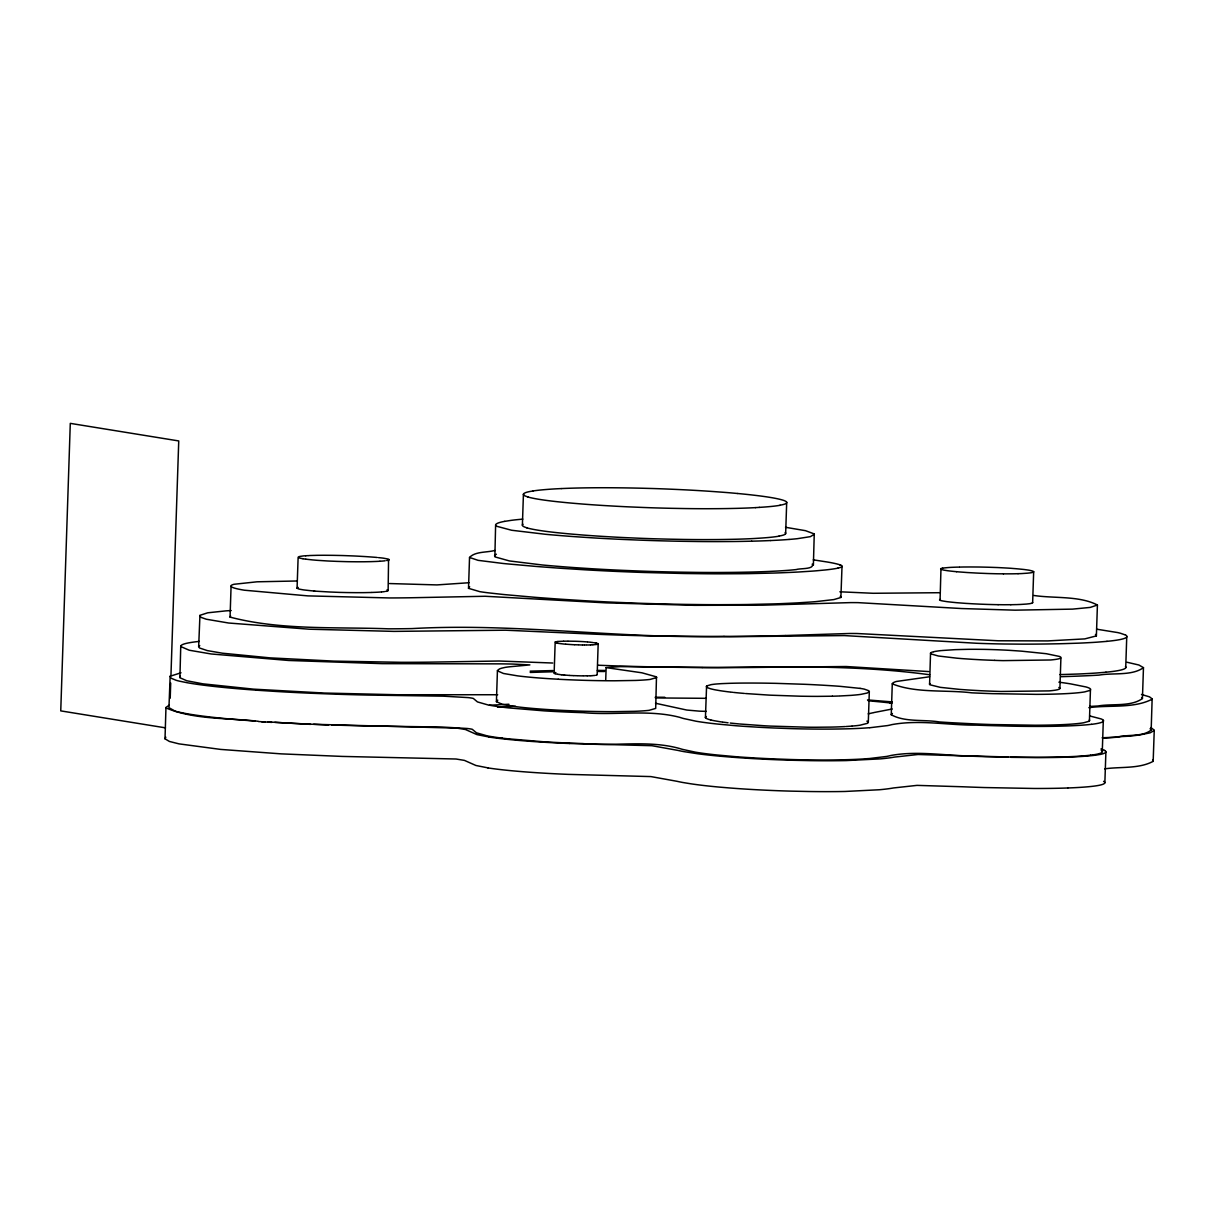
<?xml version="1.0" encoding="UTF-8"?>
<svg xmlns="http://www.w3.org/2000/svg" width="1215" height="1215" viewBox="0 0 1215 1215"><rect width="100%" height="100%" fill="white"/><g stroke="black" fill="none" stroke-linecap="round" stroke-linejoin="round"><path stroke-width="1.5" d="M488.126 767.91L475.9 765.48L464.449 760.393L456.035 759.01L342.098 756.413L281.105 753.862L220.644 749.412L179.03 743.869L169.417 741.454L165.012 738.826L165.969 707.388L169.128 705.277M254.816 721.011A155.52 11.937 1.9 0 1 201.751 715.969L197.392 715.377A163.159 12.514 1.9 0 1 186.017 713.569L178.559 712.066A140.484 10.783 1.9 0 1 175.082 711.155L168.946 707.662L170.161 676.223L181.02 672.791M170.206 698.185L170.708 683.058M170.951 675.494L178.742 440.939L70.288 423.367L60.75 710.881L165.453 727.846M497.694 694.737L397.153 694.737L324.071 693.036L253.525 689.148L202.951 683.848L186.821 680.764L179.911 677.742L180.746 646.228M552.734 663.026L499.152 661.021L429.229 662.16A221.236 16.98 1.9 0 1 400.965 662.297L333.867 661.112L270.14 657.877L222.375 653.199L207.249 650.587L199.549 647.99L198.653 646.866L199.943 615.322L207.735 612.8L225.747 610.887A118.888 9.128 1.9 0 1 229.331 610.659L231.215 610.568M723.958 636.387C619.802 638.969 516.056 622.763 411.961 628.595A157.98 12.12 1.9 0 1 388.42 628.823C335.872 626.819 280.969 630.464 230.06 617.114L231.078 586.238M305.755 555.771A20.868 1.595 1.9 0 0 303.355 555.923L301.062 556.257A23.252 1.777 1.9 0 0 299.938 556.424L299.391 556.561A27.155 2.081 1.9 0 0 298.48 556.91L298.161 557.275A37.27 2.855 1.9 0 0 298.131 557.321L297.067 588.257L298.693 588.941A21.08 1.625 1.9 0 0 300.439 589.351L303.294 589.852A12.089 0.926 1.9 0 0 304.069 589.958L304.282 589.989A35.994 2.764 1.9 0 0 304.95 590.065L310.691 590.703A39.442 3.022 1.9 0 1 311.769 590.809L313.075 590.93M378.488 557.624L380.766 557.852A18.468 1.412 1.9 0 1 383.484 558.186L387.798 558.991A37.407 2.87 1.9 0 0 388.572 559.219L388.132 590.414A24.695 1.898 1.9 0 0 387.995 590.536M842.01 566.403L840.886 597.491L833.9 599.572L815.705 601.638A184.528 14.155 1.9 0 1 811.119 602.002L797.678 602.868A169.736 13.016 1.9 0 1 792.226 603.141L780.744 603.658A172.378 13.228 1.9 0 1 772.649 603.931L747.438 604.508A183.997 14.109 1.9 0 1 739.267 604.599L718.566 604.69A175.704 13.487 1.9 0 1 700.736 604.599L685.047 604.402A123.14 9.447 1.9 0 1 681.068 604.326L663.679 603.961A117.551 9.021 1.9 0 1 659.639 603.855L643.403 603.384A150.022 11.512 1.9 0 1 632.59 602.989L616.43 602.336A180.017 13.805 1.9 0 1 599.147 601.516L593.892 601.228A187.657 14.398 1.9 0 1 583.534 600.65L562.089 599.299A175.826 13.487 1.9 0 1 553.539 598.706L539.247 597.643A187.247 14.367 1.9 0 1 534.6 597.279L505.091 594.651A112.418 8.627 1.9 0 1 502.068 594.348L488.688 592.874A86.144 6.607 1.9 0 1 479.819 591.659L468.519 588.333L469.537 557.457C475.111 551.443 486.182 552.582 493.928 550.668A175.613 13.471 1.9 0 1 495.128 550.517M812.288 564.049C814.551 569.546 799.956 568.18 796.281 569.562A149.035 11.436 1.9 0 1 788.064 570.321L784.541 570.579A142.261 10.92 1.9 0 1 776.993 571.05L769.627 571.414A160 12.271 1.9 0 1 750.657 572.068L741.818 572.25A164.572 12.621 1.9 0 1 731.552 572.402L720.875 572.478A161.094 12.363 1.9 0 1 697.349 572.402L682.192 572.189A145.284 11.148 1.9 0 1 667.961 571.9L659.563 571.688A153.622 11.786 1.9 0 1 639.136 571.02L622.384 570.336A159.514 12.241 1.9 0 1 592.085 568.757L575.454 567.678A161.884 12.423 1.9 0 1 559.614 566.479L553.554 565.977A142.595 10.935 1.9 0 1 541.996 564.945L509.419 560.935L495.188 556.956A87.115 6.683 1.9 0 1 494.869 556.667L495.614 525.138A142.474 10.935 1.9 0 1 496.449 523.878L496.889 523.619A154.761 11.877 1.9 0 1 504.696 521.356M929.748 674.765C859.704 665.258 788.93 666.579 718.445 667.46A312.695 23.996 1.9 0 1 706.993 667.445L620.136 666.625L606.133 667.612L641.93 672.806L656.48 676.877L655.69 708.406L649.129 710.319A65.063 4.997 1.9 0 1 634.367 711.322L613.56 711.656A85.521 6.561 1.9 0 1 557.199 710.122L549.423 709.666A79.431 6.09 1.9 0 1 525.032 707.707A78.216 5.999 1.9 0 1 516.527 706.75L502.418 704.366L496.419 701.693L497.436 670.498L499.426 668.979A190.436 14.61 1.9 0 1 501.765 668.159L505.091 667.399A72.839 5.589 1.9 0 1 510.452 666.701L529.877 664.909L512.776 664.058A70.273 5.392 1.9 0 0 500.048 663.861L382.254 663.648L288.654 660.474L211.182 653.974L189.206 650.222L180.777 646.547M522.389 525.184L523.422 494.308M555.179 642.067L554.131 673.368A9.917 0.759 1.9 0 0 554.511 673.55L555.118 673.702M597.157 674.75L598.175 643.874M605.708 680.324L606.133 667.612M705.429 717.625L706.583 686.065A29.722 2.278 1.9 0 1 706.766 685.913L710.988 684.683A52.989 4.07 1.9 0 1 713.235 684.349L713.797 684.273A52.002 3.994 1.9 0 1 716.592 683.984L721.148 683.665A30.481 2.339 1.9 0 1 722.409 683.605L728.423 683.362A49.04 3.767 1.9 0 1 731.369 683.27L736.032 683.164A64.987 4.981 1.9 0 1 743.109 683.073L748.88 683.058A72.672 5.574 1.9 0 1 753.589 683.058L760.833 683.103A68.556 5.255 1.9 0 1 766.984 683.179L772.634 683.286A75.619 5.802 1.9 0 1 774.517 683.316A44.287 3.402 1.9 0 1 776.415 683.362L804.391 684.288A66.536 5.103 1.9 0 1 812.577 684.653L820.019 685.047A42.054 3.22 1.9 0 1 821.856 685.139L828.478 685.549A68.192 5.224 1.9 0 1 833.763 685.883L836.634 686.08A67.554 5.179 1.9 0 1 838.35 686.202L838.912 686.247A36.845 2.825 1.9 0 1 840.552 686.384L860.114 688.389M785.665 533.157L786.697 502.281M813.382 565.188L814.247 533.932L805.515 530.682L785.513 527.295M852.171 726.069L854.54 725.856A72.657 5.574 1.9 0 0 860.19 725.173L867.389 723.335A39.245 3.007 1.9 0 0 867.692 723.153L868.269 722.485A35.432 2.719 1.9 0 0 868.3 722.333L869.317 691.548A35.432 2.719 1.9 0 0 869.317 691.457L869.317 691.457A80.661 6.181 1.9 0 0 869.196 691.214L868.968 690.955A79.871 6.121 1.9 0 0 868.573 690.652L864.321 689.133A47.567 3.645 1.9 0 0 860.083 688.389M1089.384 719.827A104.004 7.973 1.9 0 1 1088.64 721.376L1083.765 722.743A94.269 7.229 1.9 0 1 1035.134 725.234L991.288 724.535A116.443 8.93 1.9 0 1 970.831 723.715L950.95 722.682A156.234 11.983 1.9 0 1 939.408 721.953C923.947 719.341 904.719 722.393 891.248 714.724L892.281 683.848A157.039 12.044 1.9 0 1 896.336 681.478L929.642 676.755M1058.857 687.477L1059.617 687.994A50.62 3.888 1.9 0 1 1059.875 688.525L1059.526 688.996A27.216 2.081 1.9 0 1 1059.313 689.118L1058.052 689.588A45.73 3.508 1.9 0 1 1057.05 689.831L1056.245 689.999A53.597 4.116 1.9 0 1 1054.316 690.317L1052.737 690.515A45.35 3.478 1.9 0 1 1049.046 690.895L1001.008 691.472A47.157 3.615 1.9 0 1 993.627 691.244L989.921 691.107A58.73 4.511 1.9 0 1 985.73 690.94L980.505 690.712A29.342 2.248 1.9 0 1 978.956 690.621L971.863 690.226A43.558 3.341 1.9 0 1 967.945 689.983L960.822 689.482A25.88 1.99 1.9 0 1 959.47 689.376L940.364 687.356L929.9 684.774A44.15 3.387 1.9 0 1 929.581 684.455L930.538 653.154A50.711 3.888 1.9 0 1 930.796 652.804L931.784 652.273A43.087 3.311 1.9 0 1 932.968 651.923L933.257 651.847M1032.644 602.655L1033.661 571.779M1059.89 688.404L1060.923 657.528A49.921 3.827 1.9 0 0 1060.634 657.118L1059.966 656.647A29.114 2.233 1.9 0 0 1059.601 656.48L1046.343 653.716L1021.906 651.194A43.3 3.326 1.9 0 0 1017.669 650.891L1010.409 650.405A28.401 2.172 1.9 0 0 1005.352 650.116L998.062 649.782A18.665 1.428 1.9 0 0 996.482 649.721L990.681 649.539A37.376 2.87 1.9 0 0 983.877 649.372L977.786 649.311A30.512 2.339 1.9 0 0 975.797 649.296A53.384 4.101 1.9 0 0 974.339 649.296L969.54 649.311A25.91 1.99 1.9 0 0 968.158 649.326L955.947 649.63A30.603 2.354 1.9 0 0 954.793 649.676L941.914 650.526M1089.43 720.768L1090.447 689.892M785.771 635.521L849.513 633.486A44.211 3.387 1.9 0 1 857.046 633.516L998.214 640.776L1047.862 640.913L1084.798 638.893L1096.386 635.901L1097.418 605.024C1079.345 595.608 1054.316 598.539 1033.783 595.471M1102.294 751.265L1103.311 720.389M1104.86 782.764L1105.893 751.888M1125.728 667.643L1126.745 636.751M1089.749 706.431A261.833 20.093 1.9 0 0 1097.95 705.991C1112.074 703.5 1130.846 706.963 1142.434 698.534L1143.467 667.643L1138.865 665L1127.019 662.251M1119.714 736.594C1129.798 734.574 1142.966 736.67 1151.167 730.048L1152.139 698.883L1149.527 696.863L1141.477 694.464M1104.663 768.852C1120.534 766.559 1138.865 769.034 1153.172 761.334L1154.25 730.185L1150.97 727.572M930.538 653.321L930.705 653.731A33.716 2.582 1.9 0 0 930.933 653.898L938.329 655.994L956.995 658.196A59.611 4.571 1.9 0 1 958.316 658.302L960.488 658.484A25.88 1.99 1.9 0 0 961.855 658.606L962.31 658.636A55.753 4.283 1.9 0 0 964.194 658.773L971.393 659.259A29.54 2.263 1.9 0 0 972.881 659.35L979.989 659.745A41.69 3.205 1.9 0 0 983.603 659.927L986.747 660.064A58.73 4.511 1.9 0 0 990.954 660.231L994.645 660.368M892.281 683.848C916.11 693.446 945.908 689.664 971.863 692.839A116.443 8.93 1.9 0 0 992.306 693.644L1036.182 694.357A94.269 7.229 1.9 0 0 1084.782 691.867L1089.658 690.5A104.004 7.973 1.9 0 0 1085.967 686.946L1070.521 683.863A174.383 13.38 1.9 0 0 1058.888 682.177M1152.185 699.172C1133.716 708.74 1109.447 704.822 1088.853 707.677M1153.172 761.334L1152.595 759.922M706.462 686.354L706.416 686.642A55.282 4.237 1.9 0 0 706.614 686.946L707.206 687.447A70.561 5.407 1.9 0 0 708.239 687.963L710.35 688.708A47.75 3.66 1.9 0 0 710.927 688.859A67.235 5.164 1.9 0 0 711.565 689.027L713.843 689.558A59.611 4.571 1.9 0 0 716.015 689.983L719.371 690.56A65.731 5.042 1.9 0 0 723.168 691.138L727.42 691.715A56.148 4.313 1.9 0 0 730.397 692.064M199.792 615.549L200.946 617.341L206.307 619.225L228.663 623.022L309.202 629.203L393.949 631.39L505.653 630.205L593.026 634.093A208.965 16.038 1.9 0 0 647.367 635.84L729.79 636.736L844.334 635.582L976.389 643.251A88.482 6.789 1.9 0 0 1004.851 644.011L1021.192 644.147A170.161 13.061 1.9 0 0 1046.723 643.98L1058.63 643.768A228.04 17.496 1.9 0 0 1065.494 643.586L1078.54 643.16A153.561 11.786 1.9 0 0 1084.615 642.887L1092.194 642.477A184.164 14.124 1.9 0 0 1097.494 642.128L1107.047 641.353M1096.386 635.901L1095.474 634.427M1154.204 730.458L1150.195 732.812L1140.156 734.862A198.744 15.248 1.9 0 1 1128.689 736.214L1117.663 736.746M170.161 676.223L171.057 678.198L176.114 680.279A140.484 10.783 1.9 0 0 179.577 681.19L187.034 682.693A162.081 12.439 1.9 0 0 200.536 684.789L202.753 685.078A155.52 11.937 1.9 0 0 255.833 690.135M656.723 677.53L650.146 679.428A65.063 4.997 1.9 0 1 635.384 680.446L614.593 680.78A85.521 6.561 1.9 0 1 558.217 679.246M869.257 691.654L867.419 692.899A37.741 2.901 1.9 0 1 866.918 693.082L861.222 694.297A72.657 5.574 1.9 0 1 855.588 694.98L851.806 695.314A43.011 3.296 1.9 0 1 850.713 695.39L839.717 695.982M198.774 646.426L199.761 645.575M387.813 590.885L387.798 590.915A26.29 2.02 1.9 0 1 387.691 591.006A10.829 0.835 1.9 0 1 387.403 591.128L386.902 591.234A41.371 3.174 1.9 0 1 386.416 591.31L385.519 591.447M1097.418 605.024L1090.25 607.409L1072.526 609.125L1015.057 610.173L961.718 608.548L858.079 602.64A44.211 3.387 1.9 0 0 850.53 602.61L762.823 605.176L694.524 605.328L606.452 602.883L485.119 596.261L412.979 597.719A157.98 12.12 1.9 0 1 389.438 597.947L307.896 595.882L244.443 590.217A91.338 7.001 1.9 0 1 239.492 589.321A95.621 7.336 1.9 0 1 234.009 584.278L257.048 581.803L296.597 580.998M297.098 588.212L297.493 587.787A27.155 2.081 1.9 0 1 298.237 587.452M1060.589 658.09L1060.634 658.044A27.064 2.081 1.9 0 1 1060.422 658.196L1059.176 658.682A33.974 2.612 1.9 0 1 1058.69 658.819L1057.263 659.122A53.597 4.116 1.9 0 1 1055.349 659.441L1053.77 659.639A45.578 3.493 1.9 0 1 1050.368 659.988L1003.089 660.626A49.056 3.767 1.9 0 1 994.645 660.368M389.165 559.538L389.089 559.583A27.52 2.111 1.9 0 0 389.013 559.659M942.627 568.149A22.994 1.762 1.9 0 0 940.972 568.59L940.091 599.466M939.939 599.603L939.97 599.572A22.994 1.762 1.9 0 1 940.046 599.42M165.832 737.186L165.012 738.826M230.607 616.096L230.06 617.114M785.118 534.22L784.085 534.813A101.134 7.761 1.9 0 1 781.61 535.557L778.952 536.134M469.673 586.724L468.519 588.333M497.77 700.144L496.419 701.693M930.067 683.529L929.931 683.605A50.043 3.842 1.9 0 0 929.521 684.075M1033.327 572.068L1032.78 572.311A32.197 2.476 1.9 0 1 1031.581 572.645L1031.095 572.736A26.441 2.035 1.9 0 1 1029.576 572.948L1028.422 573.07A42.449 3.25 1.9 0 0 1027.662 573.161L1022.043 573.541A28.598 2.187 1.9 0 1 1018.049 573.693M1017.274 604.569L1017.547 604.554A26.517 2.035 1.9 0 0 1021.025 604.417L1026.629 604.052A42.449 3.25 1.9 0 1 1027.404 603.946L1029.014 603.779A24.513 1.883 1.9 0 0 1030.062 603.612L1030.411 603.551A32.197 2.476 1.9 0 0 1031.717 603.217L1032.355 602.913A23.936 1.838 1.9 0 0 1032.477 602.427M706.371 716.531L705.414 717.321A54.918 4.207 1.9 0 0 705.49 717.716L706.112 718.278A71.336 5.468 1.9 0 0 707.206 718.84L708.664 719.371A60.234 4.617 1.9 0 0 710.092 719.796L710.76 719.948M597.659 644.269L597.324 644.33A16.858 1.291 1.9 0 0 596.838 644.406L596.778 644.421M596.641 675.145L596.504 675.191A12.165 0.926 1.9 0 1 596.231 675.221L596.155 675.236A16.858 1.291 1.9 0 0 595.806 675.282L595.806 675.282M555.255 641.976L555.574 641.9A14.109 1.078 1.9 0 0 555.787 641.854L558.034 641.535M554.237 672.852L554.45 672.791A12.925 0.987 1.9 0 0 554.769 672.73L555.878 672.548M873.691 712.597L892.25 708.998M873.145 712.734L869.135 713.645A118.159 9.067 1.9 0 1 868.178 713.828M933.697 651.741L935.018 651.437A28.203 2.157 1.9 0 1 935.535 651.346L938.891 650.86A40.566 3.113 1.9 0 1 940.531 650.648L941.367 650.572M838.077 568.119L836.345 568.453A166.106 12.742 1.9 0 1 825.228 569.972L816.738 570.761A184.528 14.155 1.9 0 1 812.152 571.126L798.695 571.992A169.736 13.016 1.9 0 1 793.258 572.265L781.761 572.766A172.378 13.228 1.9 0 1 773.682 573.055L748.47 573.632A183.997 14.109 1.9 0 1 740.284 573.723L719.599 573.814A174.55 13.395 1.9 0 1 703.06 573.723L687.386 573.541A122.548 9.401 1.9 0 1 683.422 573.48L644.436 572.493A150.022 11.512 1.9 0 1 633.607 572.113L617.448 571.46A180.017 13.805 1.9 0 1 600.164 570.625L594.925 570.351A187.657 14.398 1.9 0 1 584.552 569.774L563.122 568.423A172.53 13.244 1.9 0 1 555.771 567.921L540.28 566.767A187.247 14.367 1.9 0 1 535.633 566.403L506.123 563.775A112.418 8.627 1.9 0 1 503.086 563.471L478.103 560.343L469.537 557.457M779.969 505.258L782.657 504.681A103.169 7.913 1.9 0 0 785.756 503.648L786.242 503.268A109.639 8.414 1.9 0 0 786.363 501.81L786.181 501.643A107.922 8.277 1.9 0 0 781.564 499.76L780.592 499.502A124.477 9.553 1.9 0 0 755.912 495.431L750.414 494.794A121.257 9.31 1.9 0 0 737.657 493.503M504.741 521.356L511.105 520.369A154.138 11.831 1.9 0 1 519.564 519.428L522.784 519.139M594.788 675.449L592.069 675.662M533.188 490.936L530.029 491.483A121.348 9.31 1.9 0 0 525.472 492.683L524.424 493.184A116.807 8.961 1.9 0 0 523.604 494.854L523.711 494.93M596.383 644.482L593.087 644.77M386.674 560.54L387.448 560.434A22.341 1.716 1.9 0 0 388.785 560.161M385.216 560.753L385.094 560.783A33.914 2.597 1.9 0 0 384.578 560.859L382.254 561.087A39.943 3.068 1.9 0 0 381.419 561.133L380.022 561.239M942.734 568.164L944.374 567.921A24.756 1.898 1.9 0 1 946.029 567.754L948.459 567.542A24.163 1.853 1.9 0 1 951.877 567.329L956.159 567.162A13.259 1.018 1.9 0 1 957.223 567.132L957.511 567.132A38.44 2.946 1.9 0 1 958.362 567.116L959.212 567.086M384.593 591.583L384.062 591.659A33.914 2.597 1.9 0 0 383.56 591.735L381.662 591.933M557.579 641.581L556.516 641.717M558.11 641.52L558.186 641.505A17.633 1.352 1.9 0 0 558.566 641.459L558.627 641.444A10.51 0.805 1.9 0 1 558.915 641.414L563.502 641.216M1091.465 724.307L1088.002 724.687A103.351 7.928 1.9 0 1 1079.801 725.325A109.882 8.429 1.9 0 1 1036.942 726.418L1030.199 726.403A118.326 9.082 1.9 0 1 1012.687 726.175L987.446 725.522A173.274 13.289 1.9 0 1 976.587 725.142C948.414 725.34 919.634 719.447 891.749 724.641A150.69 11.558 1.9 0 1 887.512 725.583L869.879 727.724M1090.432 755.183L1086.969 755.563A103.351 7.928 1.9 0 1 1078.783 756.216A109.882 8.429 1.9 0 1 1035.909 757.294L1025.733 757.249A119.055 9.128 1.9 0 1 1011.67 757.051L985.441 756.672A207.689 15.932 1.9 0 1 963.89 755.897L918.054 754.5L894.483 757.082A154.487 11.846 1.9 0 1 880.389 758.874L846.096 760.59A104.08 7.989 1.9 0 1 836.846 760.712L833.642 760.742A111.659 8.566 1.9 0 1 809.858 760.636L791.983 760.256A100.754 7.73 1.9 0 1 781.108 759.907A106.981 8.201 1.9 0 1 729.623 757.006L720.571 756.246M468.99 582.729L436.944 584.916L389.499 583.549M1106.014 672.229L1096.477 673.004A184.164 14.124 1.9 0 1 1091.161 673.353L1083.598 673.763A153.561 11.786 1.9 0 1 1077.523 674.036L1064.477 674.462A228.04 17.496 1.9 0 1 1059.905 674.583M851.837 726.099L850.789 726.19A44.074 3.387 1.9 0 1 849.3 726.297L846.141 726.509M868.847 758.6L886.494 756.459A150.69 11.558 1.9 0 0 890.717 755.517C918.601 750.338 947.381 756.216 975.554 756.019A173.274 13.289 1.9 0 0 986.428 756.398L1008.101 756.991M789.067 539.445L785.558 539.703A142.261 10.92 1.9 0 1 778.01 540.174L770.659 540.538M1118.878 737.065L1102.142 737.778M1116.782 737.232L1103.372 738.097M379.824 561.254L379.414 561.269A32.167 2.476 1.9 0 1 376.088 561.452L371.699 561.619A20.017 1.534 1.9 0 1 369.816 561.664L364.88 561.755A10.92 0.835 1.9 0 1 364.014 561.77L363.71 561.77A33.397 2.567 1.9 0 1 362.799 561.77L357.985 561.786A20.412 1.564 1.9 0 1 355.479 561.77L350.679 561.725A29.433 2.263 1.9 0 1 346.123 561.649L336.844 561.376A37.954 2.916 1.9 0 0 335.856 561.33L331.892 561.163A38.713 2.977 1.9 0 0 330.89 561.133L327.928 560.996A24.558 1.883 1.9 0 1 325.726 560.859L317.419 560.328A19.167 1.473 1.9 0 1 314.366 560.069L312.787 559.933A39.442 3.022 1.9 0 0 311.723 559.826L305.967 559.189M759.345 507.399L755.472 507.627M845.336 726.555L844.121 726.631A35.432 2.719 1.9 0 1 842.83 726.692L837.773 726.904A64.304 4.936 1.9 0 1 830.817 727.102L815.857 727.253A61.023 4.678 1.9 0 1 807.459 727.208L770.249 726.084A49.238 3.782 1.9 0 1 764.098 725.75L739.813 724.003M308.777 555.589L310.098 555.513A11.497 0.881 1.9 0 1 311.07 555.483L311.329 555.483A33.276 2.551 1.9 0 1 312.134 555.452L313.986 555.407A46.899 3.599 1.9 0 0 314.761 555.392L316.568 555.331A10.282 0.79 1.9 0 1 317.404 555.316L323.312 555.27A22.584 1.731 1.9 0 1 326.076 555.285L330.51 555.316A32.152 2.46 1.9 0 1 335.021 555.377L338.636 555.452A24.513 1.883 1.9 0 1 343.602 555.574L353.246 555.938A17.678 1.352 1.9 0 1 355.555 556.045A24.573 1.883 1.9 0 1 356.846 556.106L363.589 556.485A28.446 2.187 1.9 0 1 368.798 556.819L371.714 557.032A40.232 3.083 1.9 0 0 372.899 557.123L375.997 557.366A36.101 2.764 1.9 0 1 376.741 557.442L377.242 557.503M305.724 555.756L308.352 555.62M590.536 644.907L590.657 644.907A19.47 1.488 1.9 0 0 590.08 644.937A11.694 0.896 1.9 0 1 589.731 644.952L588.273 644.983A14.975 1.154 1.9 0 0 587.118 644.968M591.356 644.876L592.738 644.801M590.323 675.753L591.72 675.677M589.974 675.768L589.518 675.798A19.47 1.488 1.9 0 0 589.047 675.813L587.407 675.859M508.918 704.244L489.478 705.247M515.524 706.31L497.558 707.1M561.239 488.582L557.123 488.779A127.499 9.781 1.9 0 0 548.891 489.296L546.583 489.478A136.779 10.495 1.9 0 0 540.189 490.055L539.703 490.101A125.859 9.659 1.9 0 0 533.172 490.936M371.896 592.449L375.04 592.328A32.167 2.476 1.9 0 0 378.397 592.161L380.401 592.024A39.943 3.068 1.9 0 1 381.237 591.963M530.241 672.442L552.704 671.774M502.008 737.794L496.54 737.976M1060.71 676.709L1073.088 676.299A261.833 20.093 1.9 0 0 1098.983 675.115C1113.107 672.624 1131.879 676.087 1143.467 667.643M530.135 671.151L552.962 670.558M1018.018 573.693L1015.284 573.769A26.062 2.005 1.9 0 1 1011.26 573.829L1007.554 573.844A25.743 1.974 1.9 0 1 1003.423 573.844M1016.727 604.584L1014.267 604.645A25.348 1.944 1.9 0 1 1010.834 604.706M751.69 541.191L742.851 541.374A164.572 12.621 1.9 0 1 732.584 541.525L721.907 541.586A161.094 12.363 1.9 0 1 698.382 541.525L683.225 541.313A145.284 11.148 1.9 0 1 668.979 541.024L660.596 540.812A153.622 11.786 1.9 0 1 640.153 540.143L623.417 539.46A159.514 12.241 1.9 0 1 593.117 537.881L576.472 536.787A161.884 12.423 1.9 0 1 560.631 535.602L554.587 535.101A138.495 10.631 1.9 0 1 545.824 534.327L511.637 530.256L496.343 526.171A88.361 6.774 1.9 0 1 495.902 525.791L495.659 525.32M959.789 567.086L963.13 567.01A12.894 0.987 1.9 0 1 964.027 566.995L964.33 566.995A35.843 2.749 1.9 0 1 965.257 566.995L970.162 566.965A22.159 1.701 1.9 0 1 972.729 566.98L977.938 567.01A25.393 1.944 1.9 0 1 982.312 567.086L986.747 567.192A29.631 2.278 1.9 0 1 991.197 567.329L997.378 567.542A19.243 1.473 1.9 0 1 1000.385 567.694L1007.645 568.088A34.324 2.627 1.9 0 1 1008.966 568.164L1009.285 568.195A13.335 1.018 1.9 0 1 1011.457 568.331L1011.746 568.362A35.129 2.688 1.9 0 1 1012.627 568.438L1014.662 568.605A48.524 3.721 1.9 0 0 1015.543 568.666L1019.658 569.045A46.124 3.539 1.9 0 0 1021.42 569.228L1023.713 569.455A10.692 0.82 1.9 0 1 1024.397 569.546L1024.822 569.592A29.509 2.263 1.9 0 1 1025.414 569.683L1028.558 570.124A22.219 1.701 1.9 0 1 1030.001 570.412L1031.778 570.822A22.645 1.731 1.9 0 1 1032.689 571.156L1033.418 571.536M832.366 696.21L817.467 696.377A60.203 4.617 1.9 0 1 809.099 696.332L802.31 696.241A33.671 2.582 1.9 0 1 800.427 696.21L771.267 695.208A34.339 2.627 1.9 0 1 768.776 695.086L745.509 693.537M1010.819 604.706L1006.521 604.721A24.421 1.868 1.9 0 1 1003.377 604.736L998.107 604.675M582.274 644.983L580.421 644.937A14.048 1.078 1.9 0 0 579.191 644.892L578.659 644.876M939.392 592.707L873.145 593.284L839.869 591.796M584.537 644.968L586.313 644.983M583.519 675.859L585.129 675.859M584.369 644.968L583.565 644.968A13.046 1.002 1.9 0 0 582.593 644.968M582.866 675.859L582.547 675.859A14.109 1.078 1.9 0 0 581.408 675.859L579.221 675.813A12.94 0.987 1.9 0 0 578.158 675.768L577.641 675.753M705.961 698.321L655.432 697.942M702.118 667.551L691.214 667.475A283.232 21.733 1.9 0 1 657.71 666.974M597.583 671.455L604.478 671.515M664.802 697.288L655.219 697.228M568.225 641.156L575.652 641.277A16.676 1.276 1.9 0 0 576.35 641.307L578.082 641.368A20.29 1.549 1.9 0 0 578.796 641.399L583.306 641.642A18.088 1.382 1.9 0 0 584.142 641.702L586.329 641.854A20.928 1.61 1.9 0 0 587.058 641.915M567.724 641.156L564.276 641.186A21.399 1.64 1.9 0 1 563.76 641.201M1003.408 573.829L997.804 573.784A25.014 1.914 1.9 0 1 993.733 573.693L989.618 573.586A28.507 2.187 1.9 0 1 986.534 573.48L981.401 573.267A43.436 3.326 1.9 0 0 980.368 573.237L975.675 573.009A40.809 3.129 1.9 0 0 974.688 572.948L970.755 572.736A46.671 3.584 1.9 0 0 969.767 572.675L967.793 572.569A19.729 1.519 1.9 0 1 965.318 572.386L960.199 572.007A26.335 2.02 1.9 0 1 956.509 571.688M1010.713 757.325L1035.104 757.598A113.284 8.687 1.9 0 0 1057.46 757.416A111.795 8.581 1.9 0 0 1100.015 754.424M804.467 759.831L800.913 759.77A91.717 7.032 1.9 0 1 790.099 759.496L772.041 758.828A103.776 7.958 1.9 0 1 754.394 757.932L744.279 757.309A94.284 7.229 1.9 0 1 734.665 756.596L717.351 755.016A117.688 9.021 1.9 0 1 709.727 754.181L707.358 753.892A110.003 8.444 1.9 0 1 695.056 752.1L682.602 749.397A195.068 14.96 1.9 0 1 679.61 748.516C648.354 739.768 614.684 746.572 582.501 743.55A106.161 8.141 1.9 0 1 543.378 741.757L507.384 738.75A108.925 8.353 1.9 0 1 495.872 737.308L491.954 736.7A101.346 7.776 1.9 0 1 486.926 735.804L476.447 732.797L472.27 729.304A22.067 1.686 1.9 0 0 467.243 728.484L442.245 727.041L367.887 725.962A212.853 16.327 1.9 0 1 331.741 724.96M657.725 666.974L646.38 666.731A208.965 16.038 1.9 0 1 597.704 665.212M706.31 711.367L702.27 711.246A37.574 2.886 1.9 0 1 699.217 711.139L686.779 710.046L655.493 703.257M574.801 644.74L577.96 644.846M573.784 675.631L576.928 675.737M574.452 644.74L573.936 644.709A13.897 1.063 1.9 0 0 572.872 644.679L565.901 644.193M573.434 675.616L572.903 675.601A15.096 1.154 1.9 0 0 571.673 675.555L569.972 675.479A11.193 0.866 1.9 0 1 569.364 675.434M328.627 725.066L310.053 724.125A179.926 13.805 1.9 0 1 274.833 722.333M569.44 743.504L651.908 745.706L677.985 750.414A154.533 11.861 1.9 0 0 683.939 751.629L697.486 753.725A121.242 9.295 1.9 0 0 720.556 756.246M313.652 724.277L457.068 728.134L465.467 729.516L476.933 734.604L489.144 737.019M310.539 724.368L268.014 721.907M558.247 679.231L550.441 678.775A79.431 6.09 1.9 0 1 523.058 676.512A78.216 5.999 1.9 0 1 517.544 675.859L503.45 673.475L497.436 670.817M271.78 722.393L258.355 721.513M261.665 721.74L265.007 721.968M928.67 671.561L846.141 666.519L766.589 667.293A320.699 24.604 1.9 0 1 702.194 667.582M255.788 690.15L275.851 691.441A179.926 13.805 1.9 0 0 311.086 693.249L332.773 694.084A212.853 16.327 1.9 0 0 368.92 695.086L443.262 696.165L468.276 697.607A22.067 1.686 1.9 0 1 473.303 698.428L477.465 701.921L487.944 704.913A101.346 7.776 1.9 0 0 492.986 705.824L496.889 706.416A108.925 8.353 1.9 0 0 508.402 707.874L544.411 710.881A106.161 8.141 1.9 0 0 583.534 712.673C615.413 715.559 648.673 709.211 679.732 717.336A196.177 15.051 1.9 0 0 683.62 718.521L696.089 721.224A109.426 8.399 1.9 0 0 706.097 722.712L710.76 723.305A117.688 9.021 1.9 0 0 718.384 724.14L735.698 725.72A94.284 7.229 1.9 0 0 745.296 726.418L758.889 727.253A104.11 7.989 1.9 0 0 773.059 727.952L791.132 728.62A91.717 7.032 1.9 0 0 801.93 728.894L805.499 728.954A103.807 7.958 1.9 0 0 869.575 727.694M258.02 721.254C227.676 717.792 194.339 719.888 166.03 707.95M867.51 699.931L892.144 701.89M562.925 674.917L561.36 674.765M587.65 641.96L588.09 642.006A10.085 0.775 1.9 0 1 590.444 642.234L590.627 642.264M564.884 675.069L569.212 675.419M565.613 644.178L565.021 644.117A17.131 1.321 1.9 0 0 564.261 644.072L564.094 644.056A12.287 0.942 1.9 0 1 563.639 644.011L560.115 643.586M564.58 675.054L563.988 675.008A17.131 1.321 1.9 0 0 563.228 674.948M314.67 591.067L313.607 590.976M744.461 693.446L740.831 693.127A66.749 5.118 1.9 0 1 733.997 692.459L733.541 692.413M868.239 700.782L877.929 701.678A120.771 9.264 1.9 0 1 883.335 702.209L889.988 702.908M737.627 493.503L731.126 492.91A104.49 8.019 1.9 0 0 722.591 492.227L713.676 491.574A128.517 9.857 1.9 0 0 686.217 489.903L680.279 489.615A123.262 9.462 1.9 0 0 670.316 489.174L665.288 488.962A111.765 8.581 1.9 0 0 653.199 488.536L647.155 488.369A130.202 9.993 1.9 0 0 623.295 487.868L617.463 487.807A129.261 9.917 1.9 0 0 561.284 488.582M956.539 571.688L954.428 571.49A46.762 3.584 1.9 0 0 953.35 571.384L949.75 570.989A43.284 3.326 1.9 0 0 947.776 570.746L944.374 570.2A42.859 3.281 1.9 0 0 943.584 570.063L940.896 569.243A17.678 1.352 1.9 0 1 940.775 568.863M731.293 692.155L732.63 692.307M730.261 723.047L732.979 723.335A64.441 4.951 1.9 0 0 738.766 723.912M728.058 722.788L727.633 722.743A43.512 3.341 1.9 0 1 725.993 722.53L722.91 722.12M305.74 559.158L304.889 559.052A19.136 1.473 1.9 0 1 303.34 558.809L303.021 558.748M593.77 642.659L595.502 642.948A22.478 1.731 1.9 0 0 595.684 642.993L596.125 643.084M591.295 642.355L592.981 642.553M557.336 674.234L555.513 673.824M1097.13 629.264L1117.678 632.575A114.605 8.794 1.9 0 1 1120.595 633.304L1124.665 634.716M559.082 674.462L561.254 674.75M559.568 643.51L559.143 643.464A17.709 1.352 1.9 0 0 558.703 643.403L558.581 643.388A10.236 0.79 1.9 0 1 558.034 643.312L557.457 643.206A17.375 1.337 1.9 0 1 557.245 643.145L557.245 643.145M558.763 674.431L558.232 674.355A17.709 1.352 1.9 0 0 557.67 674.279M722.15 722.014L721.406 721.923A63.985 4.906 1.9 0 1 718.354 721.437L714.982 720.86A59.611 4.571 1.9 0 1 713.053 720.48A68.07 5.224 1.9 0 1 712.355 720.328L710.988 720.009M813.275 559.842L827.688 562.074A127.97 9.811 1.9 0 1 839.854 564.793M302.869 558.718L301.183 558.414A20.928 1.61 1.9 0 1 299.634 558.034L298.677 557.7M1089.627 715.924L1101.154 718.931A115.501 8.854 1.9 0 1 1091.602 724.322M595.745 643.008L597.962 643.54M555.832 642.735L557.047 643.084M528.085 496.981L527.28 496.738A115.789 8.885 1.9 0 1 523.65 494.93M527.067 527.857L526.262 527.614A115.789 8.885 1.9 0 1 522.632 525.822L522.632 525.731A116.807 8.961 1.9 0 1 522.997 524.273M1100.957 748.972L1104.693 750.46M839.641 564.778L841.251 565.446M940.957 600.575L942.567 600.939A42.859 3.281 1.9 0 1 943.356 601.076L946.743 601.622A43.284 3.326 1.9 0 1 948.733 601.865L952.332 602.26A46.762 3.584 1.9 0 1 953.411 602.367L956.311 602.655A25.576 1.959 1.9 0 0 959.182 602.883L965.819 603.384A12.56 0.957 1.9 0 0 967.094 603.46L968.735 603.551A46.671 3.584 1.9 0 1 969.722 603.612L973.671 603.84A40.809 3.129 1.9 0 1 974.643 603.885L979.351 604.113A43.436 3.326 1.9 0 1 980.384 604.159L985.517 604.356A29.039 2.233 1.9 0 0 989.283 604.478L992.716 604.569A26.35 2.02 1.9 0 0 998.123 604.675M940.759 600.483L940.152 600.225A18.65 1.428 1.9 0 1 939.559 599.815M388.177 590.308L387.555 590.095A37.407 2.87 1.9 0 1 386.947 589.928M840.233 596.322L840.993 597.188M866.887 721.118L867.616 721.573A78.398 6.014 1.9 0 1 867.95 721.832L868.3 722.333M1150.119 728.62L1151.167 730.048M1141.568 697.547L1142.434 698.534M785.163 532.534L785.33 532.686A109.639 8.414 1.9 0 1 785.285 534.16M814.384 534.22L810.39 536.65L797.313 538.685A149.035 11.436 1.9 0 1 789.097 539.445M494.596 556.014L494.596 555.923A142.474 10.935 1.9 0 1 495.416 554.754L495.857 554.496A154.761 11.877 1.9 0 1 496.373 554.237M179.759 677.423L179.714 677.104A143.643 11.026 1.9 0 1 180.336 676.178M569.44 743.504A107.391 8.247 1.9 0 1 488.946 737.034M1104.587 750.46A119.662 9.188 1.9 0 1 1100.213 754.439M1067.803 787.973A108.074 8.292 1.9 0 1 1059.389 788.231A113.284 8.687 1.9 0 1 1034.071 788.474L984.423 787.548A207.689 15.932 1.9 0 1 962.872 786.773L917.036 785.376L893.45 787.958A154.487 11.846 1.9 0 1 879.371 789.75L845.063 791.466A104.08 7.989 1.9 0 1 835.829 791.603L832.624 791.618A111.659 8.566 1.9 0 1 808.841 791.512L790.95 791.132A100.754 7.73 1.9 0 1 783.705 790.919A106.981 8.201 1.9 0 1 728.605 787.882L719.553 787.123A123.748 9.492 1.9 0 1 690.242 783.705L682.921 782.506A154.533 11.861 1.9 0 1 676.968 781.291L650.891 776.582L568.423 774.38A107.391 8.247 1.9 0 1 487.914 767.91M1067.742 787.973A112.494 8.627 1.9 0 0 1099.089 785.315L1100.167 785.087A120.209 9.219 1.9 0 0 1103.584 781.336M1101.23 750.399A115.501 8.854 1.9 0 1 1090.584 755.198M868.558 758.57A103.807 7.958 1.9 0 1 804.543 759.861M889.866 702.908A80.737 6.197 1.9 0 1 892.068 703.151M180.868 646.228A143.643 11.026 1.9 0 1 199.351 641.399M891.233 714.724A157.039 12.044 1.9 0 1 892.418 713.494M597.324 670.391A181.43 13.912 1.9 0 1 605.207 670.467M838.79 696.013A62.907 4.83 1.9 0 1 832.366 696.21M586.101 675.859A13.851 1.063 1.9 0 1 587.073 675.859M1125.105 634.731A138.601 10.631 1.9 0 1 1106.88 641.338M1125.439 666.534A138.601 10.631 1.9 0 1 1105.847 672.214M785.665 635.506A276.124 21.187 1.9 0 1 724.019 636.402M841.418 565.446A81.8 6.272 1.9 0 1 837.894 568.104M1033.494 571.551A23.936 1.838 1.9 0 1 1033.449 572.037M314.639 591.082A21.217 1.625 1.9 0 0 317.92 591.31L329.857 592.009A38.713 2.977 1.9 0 1 330.86 592.039L334.839 592.206A37.954 2.916 1.9 0 1 335.826 592.252L339.471 592.388A28.856 2.217 1.9 0 0 340.473 592.419L345.09 592.525A29.433 2.263 1.9 0 0 349.662 592.601L355.722 592.662A19.941 1.534 1.9 0 0 357.848 592.662L363.285 592.647A10.92 0.835 1.9 0 0 364.135 592.631L364.409 592.631A33.306 2.551 1.9 0 0 365.229 592.616L369.633 592.525A20.579 1.58 1.9 0 0 371.653 592.464M770.674 540.538A160 12.271 1.9 0 1 751.675 541.191M527.872 496.981A112.949 8.672 1.9 0 0 558.642 501.856L562.317 502.235A118.295 9.082 1.9 0 0 574.148 503.344L581.788 503.982A127.271 9.766 1.9 0 0 605.419 505.622L613.089 506.063A115.82 8.885 1.9 0 0 628.793 506.868L640.806 507.369A119.677 9.188 1.9 0 0 655.918 507.916L661.962 508.083A133.696 10.252 1.9 0 0 671.971 508.326L683.863 508.538A131.797 10.115 1.9 0 0 708.649 508.72L716.804 508.675A133.513 10.236 1.9 0 0 730.625 508.493L736.336 508.371A128.365 9.842 1.9 0 0 755.502 507.627M780.167 505.273A122.669 9.416 1.9 0 1 759.223 507.384M779.149 536.149A122.669 9.416 1.9 0 1 758.206 538.26L754.439 538.503A128.365 9.842 1.9 0 1 735.303 539.247L729.592 539.369A133.513 10.236 1.9 0 1 715.787 539.566L707.631 539.597A131.797 10.115 1.9 0 1 682.845 539.43L670.953 539.202A133.696 10.252 1.9 0 1 660.93 538.959L654.885 538.792A119.677 9.188 1.9 0 1 639.773 538.26L627.775 537.744A115.82 8.885 1.9 0 1 612.056 536.954L604.402 536.498A127.271 9.766 1.9 0 1 580.755 534.858L573.146 534.22A118.295 9.082 1.9 0 1 561.284 533.112L557.609 532.732A112.949 8.672 1.9 0 1 526.854 527.857"/></g></svg>
